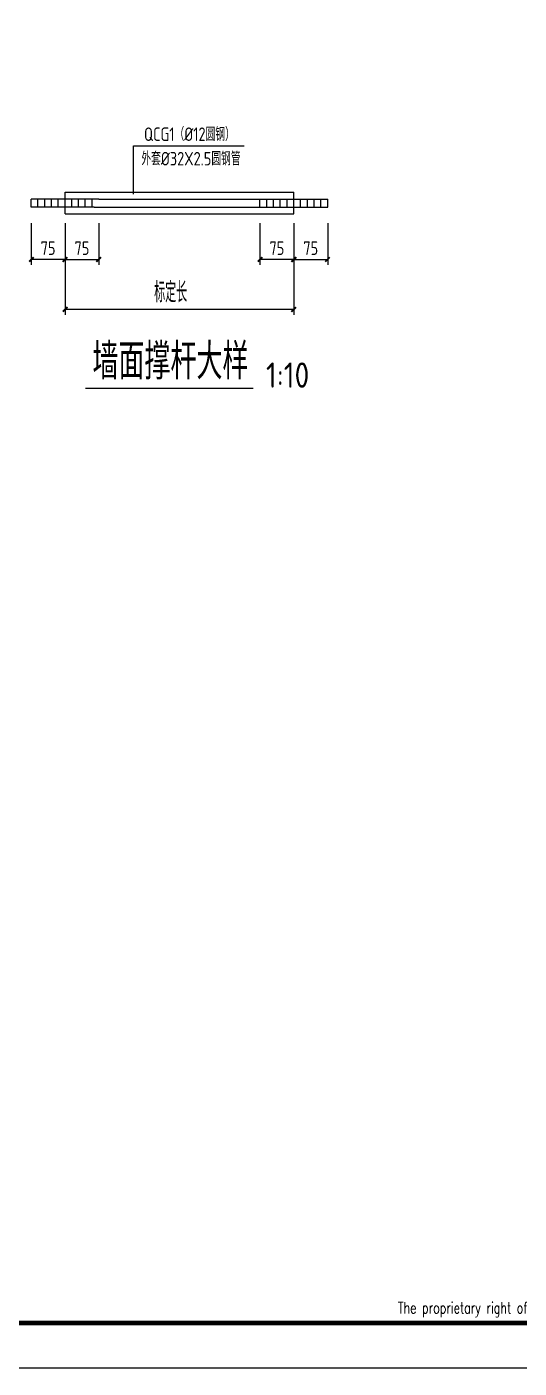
# Model space of a CAD drawing. Header units: millimetres. Extents: x 865974 to 875117, y 41124 to 44891.
# Drawn here: x 869351.9 to 869461, y 41123.6 to 41420.6 of the extents above; entities that cross this region are included whole.
import ezdxf
from ezdxf.enums import TextEntityAlignment as Align

# ---------------------------------------------------------------- set-up
doc = ezdxf.new("R2010")
doc.units = ezdxf.units.MM
doc.header["$LTSCALE"] = 1000
doc.header["$MEASUREMENT"] = 0
for name, color, linetype in [('DIM', 7, 'Continuous'), ('FRAME', 4, 'Continuous'), ('文字', 7, 'Continuous')]:
    doc.layers.add(name, color=color, linetype=linetype)
doc.layers.add('数字', color=3, linetype='Continuous', lineweight=9)
doc.styles.add('ECEC_TQ', font='txt_l.shx', dxfattribs={"bigfont": 'hztxt_l.shx'})
doc.styles.add('GBHZ', font='gbenor.shx', dxfattribs={"width": 0.9, "bigfont": 'gbcbig.shx'})
doc.dimstyles.new('Y10', dxfattribs={"dimscale": 0, "dimtxt": 3, "dimasz": 0.01, "dimexe": 1.2, "dimexo": 1, "dimgap": 1, "dimtad": 1, "dimdec": 0, "dimlfac": 10, "dimzin": 0, "dimdsep": 46, "dimtxsty": 'GBHZ', "dimblk1": 'DX', "dimblk2": 'DX', "dimsah": 1, "dimcen": 0.09, "dimdle": 1, "dimadec": 0, "dimazin": 0, "dimtfac": 1, "dimtdec": 0, "dimtix": 1, "dimtmove": 2, "dimatfit": 3, "dimldrblk": 'DX', "dimfxl": 0, "dimtolj": 1, "dimtzin": 0, "dimarcsym": 0})

# ---------------------------------------------------------------- blocks, each defined once
blk = doc.blocks.new('DX')
at = {"color": 0, "linetype": 'ByBlock', "const_width": 40}
blk.add_lwpolyline([(-54, -51), (46, 49)], dxfattribs=at)
blk = doc.blocks.new('*D325')
at = {"layer": 'Defpoints', "color": 0, "linetype": 'ByBlock', "transparency": 16777216}
for p in [(869411.04, 41378.11), (869360.36, 41375.89), (869360.36, 41358.03)]:
    blk.add_point(p, dxfattribs=at)
at = {"layer": 'DIM', "color": 0, "linetype": 'ByBlock', "lineweight": -2, "transparency": 16777216}
for p, q in [((869411.04, 41377.11), (869411.04, 41356.83)), ((869360.36, 41374.89), (869360.36, 41356.83)), ((869411.03, 41358.03), (869360.37, 41358.03))]:
    blk.add_line(p, q, dxfattribs=at)
at = {"layer": 'DIM', "color": 0, "linetype": 'ByBlock', "lineweight": -2, "transparency": 16777216, "xscale": 0.01, "yscale": 0.01, "zscale": 0.01, "rotation": 180}
blk.add_blockref('DX', (869360.36, 41358.03), dxfattribs=at)
at = {"layer": 'DIM', "color": 0, "linetype": 'ByBlock', "lineweight": -2, "transparency": 16777216, "xscale": 0.01, "yscale": 0.01, "zscale": 0.01}
blk.add_blockref('DX', (869411.04, 41358.03), dxfattribs=at)
blk = doc.blocks.new('*D326')
at = {"layer": 'Defpoints', "color": 0, "linetype": 'ByBlock', "transparency": 16777216}
for p in [(869360.36, 41378.11), (869367.86, 41378.11), (869367.86, 41369.09)]:
    blk.add_point(p, dxfattribs=at)
at = {"layer": 'DIM', "color": 0, "linetype": 'ByBlock', "lineweight": -2, "transparency": 16777216}
for p, q in [((869360.36, 41377.11), (869360.36, 41367.89)), ((869367.86, 41377.11), (869367.86, 41367.89)), ((869360.37, 41369.09), (869367.85, 41369.09))]:
    blk.add_line(p, q, dxfattribs=at)
at = {"layer": 'DIM', "color": 0, "linetype": 'ByBlock', "lineweight": -2, "transparency": 16777216, "xscale": 0.01, "yscale": 0.01, "zscale": 0.01, "rotation": 180}
blk.add_blockref('DX', (869360.36, 41369.09), dxfattribs=at)
at = {"layer": 'DIM', "color": 0, "linetype": 'ByBlock', "lineweight": -2, "transparency": 16777216, "xscale": 0.01, "yscale": 0.01, "zscale": 0.01}
blk.add_blockref('DX', (869367.86, 41369.09), dxfattribs=at)
at = {"layer": 'DIM', "color": 0, "linetype": 'ByBlock', "transparency": 16777216, "insert": (869364.11, 41371.59), "char_height": 3, "attachment_point": 5, "style": 'GBHZ'}
blk.add_mtext('\\A1;75', dxfattribs=at)
blk = doc.blocks.new('*D327')
at = {"layer": 'Defpoints', "color": 0, "linetype": 'ByBlock', "transparency": 16777216}
for p in [(869352.86, 41378.11), (869360.36, 41378.11), (869352.86, 41369.09)]:
    blk.add_point(p, dxfattribs=at)
at = {"layer": 'DIM', "color": 0, "linetype": 'ByBlock', "lineweight": -2, "transparency": 16777216}
for p, q in [((869352.86, 41377.11), (869352.86, 41367.89)), ((869360.36, 41377.11), (869360.36, 41367.89)), ((869360.35, 41369.09), (869352.87, 41369.09))]:
    blk.add_line(p, q, dxfattribs=at)
at = {"layer": 'DIM', "color": 0, "linetype": 'ByBlock', "lineweight": -2, "transparency": 16777216, "xscale": 0.01, "yscale": 0.01, "zscale": 0.01, "rotation": 180}
blk.add_blockref('DX', (869352.86, 41369.09), dxfattribs=at)
at = {"layer": 'DIM', "color": 0, "linetype": 'ByBlock', "lineweight": -2, "transparency": 16777216, "xscale": 0.01, "yscale": 0.01, "zscale": 0.01}
blk.add_blockref('DX', (869360.36, 41369.09), dxfattribs=at)
at = {"layer": 'DIM', "color": 0, "linetype": 'ByBlock', "transparency": 16777216, "insert": (869356.61, 41371.59), "char_height": 3, "attachment_point": 5, "style": 'GBHZ'}
blk.add_mtext('\\A1;75', dxfattribs=at)
blk = doc.blocks.new('*D328')
at = {"layer": 'Defpoints', "color": 0, "linetype": 'ByBlock', "transparency": 16777216}
for p in [(869403.54, 41378.11), (869411.04, 41378.11), (869403.54, 41369.09)]:
    blk.add_point(p, dxfattribs=at)
at = {"layer": 'DIM', "color": 0, "linetype": 'ByBlock', "lineweight": -2, "transparency": 16777216}
for p, q in [((869403.54, 41377.11), (869403.54, 41367.89)), ((869411.04, 41377.11), (869411.04, 41367.89)), ((869411.03, 41369.09), (869403.55, 41369.09))]:
    blk.add_line(p, q, dxfattribs=at)
at = {"layer": 'DIM', "color": 0, "linetype": 'ByBlock', "lineweight": -2, "transparency": 16777216, "xscale": 0.01, "yscale": 0.01, "zscale": 0.01, "rotation": 180}
blk.add_blockref('DX', (869403.54, 41369.09), dxfattribs=at)
at = {"layer": 'DIM', "color": 0, "linetype": 'ByBlock', "lineweight": -2, "transparency": 16777216, "xscale": 0.01, "yscale": 0.01, "zscale": 0.01}
blk.add_blockref('DX', (869411.04, 41369.09), dxfattribs=at)
at = {"layer": 'DIM', "color": 0, "linetype": 'ByBlock', "transparency": 16777216, "insert": (869407.29, 41371.59), "char_height": 3, "attachment_point": 5, "style": 'GBHZ'}
blk.add_mtext('\\A1;75', dxfattribs=at)
blk = doc.blocks.new('*D329')
at = {"layer": 'Defpoints', "color": 0, "linetype": 'ByBlock', "transparency": 16777216}
for p in [(869411.04, 41378.11), (869418.54, 41378.11), (869418.54, 41369.09)]:
    blk.add_point(p, dxfattribs=at)
at = {"layer": 'DIM', "color": 0, "linetype": 'ByBlock', "lineweight": -2, "transparency": 16777216}
for p, q in [((869411.04, 41377.11), (869411.04, 41367.89)), ((869418.54, 41377.11), (869418.54, 41367.89)), ((869411.05, 41369.09), (869418.53, 41369.09))]:
    blk.add_line(p, q, dxfattribs=at)
at = {"layer": 'DIM', "color": 0, "linetype": 'ByBlock', "lineweight": -2, "transparency": 16777216, "xscale": 0.01, "yscale": 0.01, "zscale": 0.01, "rotation": 180}
blk.add_blockref('DX', (869411.04, 41369.09), dxfattribs=at)
at = {"layer": 'DIM', "color": 0, "linetype": 'ByBlock', "lineweight": -2, "transparency": 16777216, "xscale": 0.01, "yscale": 0.01, "zscale": 0.01}
blk.add_blockref('DX', (869418.54, 41369.09), dxfattribs=at)
at = {"layer": 'DIM', "color": 0, "linetype": 'ByBlock', "transparency": 16777216, "insert": (869414.79, 41371.59), "char_height": 3, "attachment_point": 5, "style": 'GBHZ'}
blk.add_mtext('\\A1;75', dxfattribs=at)

msp = doc.modelspace()

# ---------------------------------------------------------------- linework, layer by layer
msp.add_line((869655.031, 41123.604), (868814.031, 41123.604))
at = {"color": 0, "const_width": 1}
msp.add_lwpolyline([(869645.031, 41133.604), (868839.031, 41133.604), (868839.031, 41707.604), (869645.031, 41707.604)], close=True, dxfattribs=at)
at = {"layer": 'DIM', "color": 0, "linetype": 'Continuous'}
for p, q in [((869375.503, 41394.249), (869400.013, 41394.249)), ((869375.503, 41383.54), (869375.503, 41394.249))]:
    msp.add_line(p, q, dxfattribs=at)
at = {"layer": 'FRAME', "color": 4}
for p, q in [((869352.856, 41380.679), (869352.856, 41382.479)), ((869367.856, 41382.479), (869352.856, 41382.479)), ((869354.356, 41380.679), (869354.356, 41382.479)), ((869355.856, 41380.679), (869355.856, 41382.479)), ((869357.356, 41380.679), (869357.356, 41382.479)), ((869358.856, 41380.679), (869358.856, 41382.479)), ((869360.356, 41383.979), (869411.043, 41383.979)), ((869360.356, 41379.179), (869360.356, 41383.979)), ((869361.856, 41380.679), (869361.856, 41382.479)), ((869363.356, 41380.679), (869363.356, 41382.479)), ((869364.856, 41380.679), (869364.856, 41382.479)), ((869366.356, 41380.679), (869366.356, 41382.479)), ((869367.856, 41382.479), (869404.824, 41382.479)), ((869403.543, 41380.679), (869403.543, 41382.479)), ((869404.824, 41382.479), (869418.543, 41382.479)), ((869405.043, 41380.679), (869405.043, 41382.479)), ((869406.543, 41380.679), (869406.543, 41382.479)), ((869408.043, 41380.679), (869408.043, 41382.479)), ((869409.543, 41380.679), (869409.543, 41382.479)), ((869411.043, 41379.179), (869411.043, 41383.979)), ((869412.543, 41380.679), (869412.543, 41382.479)), ((869414.043, 41380.679), (869414.043, 41382.479)), ((869415.543, 41380.679), (869415.543, 41382.479)), ((869417.043, 41380.679), (869417.043, 41382.479)), ((869418.543, 41380.679), (869418.543, 41382.479)), ((869366.798, 41380.679), (869352.856, 41380.679)), ((869360.356, 41379.179), (869411.043, 41379.179)), ((869366.798, 41380.679), (869403.543, 41380.679)), ((869403.543, 41380.679), (869418.543, 41380.679))]:
    msp.add_line(p, q, dxfattribs=at)
at = {"layer": '文字', "color": 6, "const_width": 0.32}
msp.add_lwpolyline([(869364.829, 41340.576), (869402.083, 41340.576)], dxfattribs=at)

# ---------------------------------------------------------------- texts
at = {"style": 'ECEC_TQ', "width": 0.72}
msp.add_text('The proprietary right of this document belongs to Anhui Huadong Chemical And Medical Engineering  Co.,Ltd.  and any replication or transfer to the 3rd. side is forbidden without its permission. ', height=2.5, dxfattribs=at).set_placement((869555.031, 41136.604), align=Align.MIDDLE)
at = {"layer": 'DIM', "linetype": 'ByBlock', "style": 'GBHZ', "width": 0.75}
msp.add_text('标定长', height=4.5, dxfattribs=at).set_placement((869380.115, 41359.587))
at = {"layer": '数字', "style": 'GBHZ', "width": 0.9}
for s, p in [('QCG1（%%C12圆钢）', (869377.849, 41395.326)), ('外套%%C32X2.5圆钢管', (869377.269, 41389.91))]:
    msp.add_text(s, height=3, dxfattribs=at).set_placement(p)
at = {"layer": '文字', "color": 6, "style": 'GBHZ'}
for s, height, p in [('墙面撑杆大样', 8, (869366.437, 41342.527)), ('1:10', 5.6, (869404.876, 41340.688))]:
    msp.add_text(s, height=height, dxfattribs=at).set_placement(p)

# ---------------------------------------------------------------- dimensions: what is measured, and where the dimension line sits
at = {"layer": 'DIM', "linetype": 'ByBlock'}
for base, p1, p2, picture, middle in [((869352.856, 41369.094), (869360.356, 41378.11), (869352.856, 41378.11), '*D327', (869356.606, 41371.594)), ((869367.856, 41369.094), (869360.356, 41378.11), (869367.856, 41378.11), '*D326', (869364.106, 41371.594)), ((869403.543, 41369.094), (869411.043, 41378.11), (869403.543, 41378.11), '*D328', (869407.293, 41371.594)), ((869418.543, 41369.094), (869411.043, 41378.11), (869418.543, 41378.11), '*D329', (869414.793, 41371.594))]:
    dim = msp.add_linear_dim(base=base, p1=p1, p2=p2, dimstyle='Y10', override={"dimscale": 1}, dxfattribs=at)
    dim.commit()
    dim.dimension.update_dxf_attribs({"geometry": picture, "text_midpoint": middle})
dim = msp.add_linear_dim(base=(869360.356, 41358.035), p1=(869411.043, 41378.11), p2=(869360.356, 41375.895), text=' ', dimstyle='Y10', override={"dimscale": 1}, dxfattribs=at)
dim.commit()
dim.dimension.update_dxf_attribs({"geometry": '*D325', "text_midpoint": (869385.7, 41358.035)})

doc.saveas('drawing.dxf')
